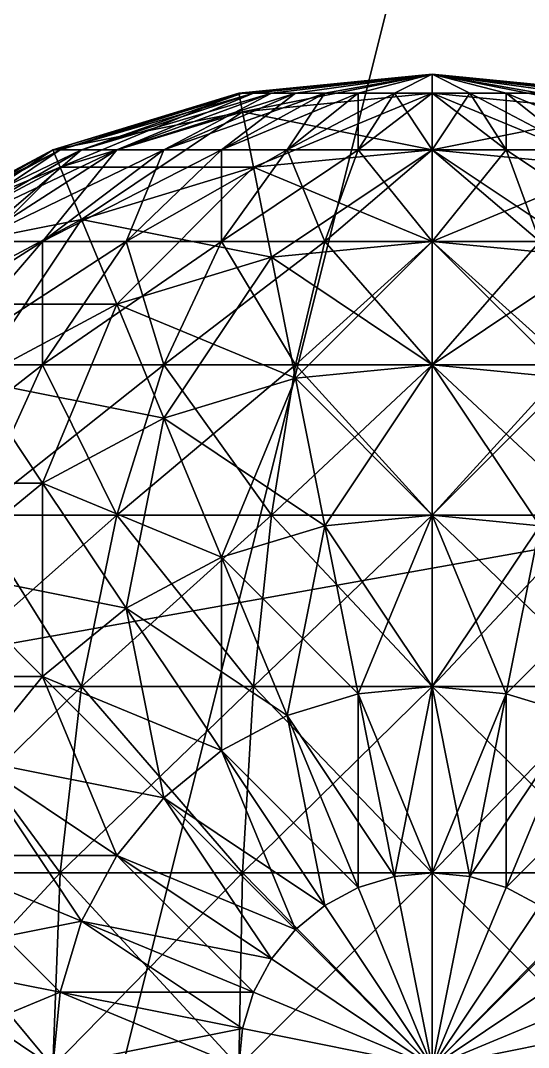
# Model space of a CAD drawing. Header units: millimetres. Extents: x -510 to 550, y -577 to 577.
# Drawn here: x 38.36 to 46.55, y -279.7 to -263.14 of the extents above; entities that cross this region are included whole.
import ezdxf

# ---------------------------------------------------------------- set-up
doc = ezdxf.new("R2010")
doc.units = ezdxf.units.MM
for name, color, linetype, true_color in [('bogie_right_visual_0', 7, 'Continuous', 0x5c6b75), ('electronics_bracket_0.05', 7, 'Continuous', 0x5c6b75), ('rocker_right_visual_0', 7, 'Continuous', 0x5c6b75), ('structure_right_middle_bridge', 7, 'Continuous', 0x5c6b75), ('structure_right_middle_riser', 7, 'Continuous', 0x5c6b75)]:
    doc.layers.add(name, color=color, linetype=linetype, true_color=true_color)

msp = doc.modelspace()

# ---------------------------------------------------------------- linework, layer by layer
at = {"layer": 'bogie_right_visual_0', "true_color": 0x5c6b75}
for points in [[(-15.907, -305, -260.724), (214.061, -305, -70.73), (214.061, -255, -70.73)], [(-15.907, -305, -260.724), (214.061, -255, -70.73), (-15.907, -255, -260.724)], [(15.939, -305, -299.27), (245.907, -255, -109.276), (245.907, -305, -109.276)], [(15.939, -305, -299.27), (15.939, -255, -299.27), (245.907, -255, -109.276)]]:
    msp.add_3dface(points, dxfattribs=at)
at = {"layer": 'electronics_bracket_0.05', "true_color": 0x5c6b75}
for points in [[(35, -300, 50), (65, -180, 50), (65, -300, 50)], [(35, -300, 50), (35, -180, 50), (65, -180, 50)], [(35, -300, 80), (65, -300, 80), (65, -180, 80)], [(35, -300, 80), (65, -180, 80), (35, -180, 80)]]:
    msp.add_3dface(points, dxfattribs=at)
at = {"layer": 'rocker_right_visual_0', "true_color": 0x5c6b75}
for points in [[(-140, -305, -20), (140, -255, -20), (140, -305, -20)], [(-140, -305, -20), (-140, -255, -20), (140, -255, -20)], [(-140, -305, 20), (140, -305, 20), (140, -255, 20)], [(-140, -305, 20), (140, -255, 20), (-140, -255, 20)]]:
    msp.add_3dface(points, dxfattribs=at)
at = {"layer": 'structure_right_middle_bridge', "true_color": 0x5c6b75}
for points in [[(41.939, -264.307, -110.609), (41.879, -264.307, -110), (45, -264, -110)], [(41.879, -264.307, -110), (41.939, -264.307, -109.391), (45, -264, -110)], [(42.116, -264.307, -111.195), (41.939, -264.307, -110.609), (45, -264, -110)], [(41.939, -264.307, -109.391), (42.116, -264.307, -108.805), (45, -264, -110)], [(42.405, -264.307, -111.734), (42.116, -264.307, -111.195), (45, -264, -110)], [(42.116, -264.307, -108.805), (42.405, -264.307, -108.266), (45, -264, -110)], [(42.793, -264.307, -112.207), (42.405, -264.307, -111.734), (45, -264, -110)], [(42.405, -264.307, -108.266), (42.793, -264.307, -107.793), (45, -264, -110)], [(43.266, -264.307, -112.595), (42.793, -264.307, -112.207), (45, -264, -110)], [(42.793, -264.307, -107.793), (43.266, -264.307, -107.405), (45, -264, -110)], [(43.805, -264.307, -112.884), (43.266, -264.307, -112.595), (45, -264, -110)], [(43.266, -264.307, -107.405), (43.805, -264.307, -107.116), (45, -264, -110)], [(44.391, -264.307, -113.061), (43.805, -264.307, -112.884), (45, -264, -110)], [(43.805, -264.307, -107.116), (44.391, -264.307, -106.939), (45, -264, -110)], [(45, -264.307, -113.121), (44.391, -264.307, -113.061), (45, -264, -110)], [(44.391, -264.307, -106.939), (45, -264.307, -106.879), (45, -264, -110)], [(48.121, -264.307, -110), (48.061, -264.307, -110.609), (45, -264, -110)], [(48.061, -264.307, -110.609), (47.884, -264.307, -111.195), (45, -264, -110)], [(47.884, -264.307, -111.195), (47.595, -264.307, -111.734), (45, -264, -110)], [(47.595, -264.307, -111.734), (47.207, -264.307, -112.207), (45, -264, -110)], [(47.207, -264.307, -112.207), (46.734, -264.307, -112.595), (45, -264, -110)], [(46.734, -264.307, -112.595), (46.195, -264.307, -112.884), (45, -264, -110)], [(46.195, -264.307, -112.884), (45.609, -264.307, -113.061), (45, -264, -110)], [(45.609, -264.307, -113.061), (45, -264.307, -113.121), (45, -264, -110)], [(45, -264.307, -106.879), (45.609, -264.307, -106.939), (45, -264, -110)], [(45.609, -264.307, -106.939), (46.195, -264.307, -107.116), (45, -264, -110)], [(46.195, -264.307, -107.116), (46.734, -264.307, -107.405), (45, -264, -110)], [(46.734, -264.307, -107.405), (47.207, -264.307, -107.793), (45, -264, -110)], [(47.207, -264.307, -107.793), (47.595, -264.307, -108.266), (45, -264, -110)], [(47.595, -264.307, -108.266), (47.884, -264.307, -108.805), (45, -264, -110)], [(47.884, -264.307, -108.805), (48.061, -264.307, -109.391), (45, -264, -110)], [(48.061, -264.307, -109.391), (48.121, -264.307, -110), (45, -264, -110)], [(38.995, -265.218, -111.195), (38.877, -265.218, -110), (41.879, -264.307, -110)], [(38.877, -265.218, -110), (38.995, -265.218, -108.805), (41.939, -264.307, -109.391)], [(38.877, -265.218, -110), (41.939, -264.307, -109.391), (41.879, -264.307, -110)], [(39.343, -265.218, -112.343), (38.995, -265.218, -111.195), (41.939, -264.307, -110.609)], [(38.995, -265.218, -111.195), (41.879, -264.307, -110), (41.939, -264.307, -110.609)], [(38.995, -265.218, -108.805), (39.343, -265.218, -107.657), (42.116, -264.307, -108.805)], [(38.995, -265.218, -108.805), (42.116, -264.307, -108.805), (41.939, -264.307, -109.391)], [(39.909, -265.218, -113.402), (39.343, -265.218, -112.343), (42.116, -264.307, -111.195)], [(39.343, -265.218, -112.343), (41.939, -264.307, -110.609), (42.116, -264.307, -111.195)], [(39.343, -265.218, -107.657), (39.909, -265.218, -106.598), (42.405, -264.307, -108.266)], [(39.343, -265.218, -107.657), (42.405, -264.307, -108.266), (42.116, -264.307, -108.805)], [(40.67, -265.218, -114.33), (39.909, -265.218, -113.402), (42.405, -264.307, -111.734)], [(39.909, -265.218, -113.402), (42.116, -264.307, -111.195), (42.405, -264.307, -111.734)], [(39.909, -265.218, -106.598), (40.67, -265.218, -105.67), (42.793, -264.307, -107.793)], [(39.909, -265.218, -106.598), (42.793, -264.307, -107.793), (42.405, -264.307, -108.266)], [(41.598, -265.218, -115.091), (40.67, -265.218, -114.33), (42.793, -264.307, -112.207)], [(40.67, -265.218, -114.33), (42.405, -264.307, -111.734), (42.793, -264.307, -112.207)], [(40.67, -265.218, -105.67), (41.598, -265.218, -104.909), (43.266, -264.307, -107.405)], [(40.67, -265.218, -105.67), (43.266, -264.307, -107.405), (42.793, -264.307, -107.793)], [(42.657, -265.218, -115.657), (41.598, -265.218, -115.091), (43.266, -264.307, -112.595)], [(41.598, -265.218, -115.091), (42.793, -264.307, -112.207), (43.266, -264.307, -112.595)], [(41.598, -265.218, -104.909), (42.657, -265.218, -104.343), (43.805, -264.307, -107.116)], [(41.598, -265.218, -104.909), (43.805, -264.307, -107.116), (43.266, -264.307, -107.405)], [(43.805, -265.218, -116.005), (42.657, -265.218, -115.657), (43.805, -264.307, -112.884)], [(42.657, -265.218, -115.657), (43.266, -264.307, -112.595), (43.805, -264.307, -112.884)], [(42.657, -265.218, -104.343), (43.805, -265.218, -103.995), (44.391, -264.307, -106.939)], [(42.657, -265.218, -104.343), (44.391, -264.307, -106.939), (43.805, -264.307, -107.116)], [(45, -265.218, -116.123), (43.805, -265.218, -116.005), (44.391, -264.307, -113.061)], [(43.805, -265.218, -116.005), (43.805, -264.307, -112.884), (44.391, -264.307, -113.061)], [(43.805, -265.218, -103.995), (45, -265.218, -103.877), (45, -264.307, -106.879)], [(43.805, -265.218, -103.995), (45, -264.307, -106.879), (44.391, -264.307, -106.939)], [(45, -265.218, -116.123), (44.391, -264.307, -113.061), (45, -264.307, -113.121)], [(46.195, -265.218, -116.005), (45, -265.218, -116.123), (45, -264.307, -113.121)], [(46.195, -265.218, -116.005), (45, -264.307, -113.121), (45.609, -264.307, -113.061)], [(45, -265.218, -103.877), (46.195, -265.218, -103.995), (45.609, -264.307, -106.939)], [(45, -265.218, -103.877), (45.609, -264.307, -106.939), (45, -264.307, -106.879)], [(47.343, -265.218, -115.657), (46.195, -265.218, -116.005), (45.609, -264.307, -113.061)], [(47.343, -265.218, -115.657), (45.609, -264.307, -113.061), (46.195, -264.307, -112.884)], [(46.195, -265.218, -103.995), (46.195, -264.307, -107.116), (45.609, -264.307, -106.939)], [(48.402, -265.218, -115.091), (47.343, -265.218, -115.657), (46.195, -264.307, -112.884)], [(48.402, -265.218, -115.091), (46.195, -264.307, -112.884), (46.734, -264.307, -112.595)], [(46.195, -265.218, -103.995), (47.343, -265.218, -104.343), (46.195, -264.307, -107.116)], [(47.343, -265.218, -104.343), (46.734, -264.307, -107.405), (46.195, -264.307, -107.116)], [(36.282, -266.696, -111.734), (36.111, -266.696, -110), (38.877, -265.218, -110)], [(36.111, -266.696, -110), (36.282, -266.696, -108.266), (38.995, -265.218, -108.805)], [(36.111, -266.696, -110), (38.995, -265.218, -108.805), (38.877, -265.218, -110)], [(36.788, -266.696, -113.402), (36.282, -266.696, -111.734), (38.995, -265.218, -111.195)], [(36.282, -266.696, -111.734), (38.877, -265.218, -110), (38.995, -265.218, -111.195)], [(36.282, -266.696, -108.266), (36.788, -266.696, -106.598), (39.343, -265.218, -107.657)], [(36.282, -266.696, -108.266), (39.343, -265.218, -107.657), (38.995, -265.218, -108.805)], [(37.609, -266.696, -114.939), (36.788, -266.696, -113.402), (39.343, -265.218, -112.343)], [(36.788, -266.696, -113.402), (38.995, -265.218, -111.195), (39.343, -265.218, -112.343)], [(36.788, -266.696, -106.598), (37.609, -266.696, -105.061), (39.909, -265.218, -106.598)], [(36.788, -266.696, -106.598), (39.909, -265.218, -106.598), (39.343, -265.218, -107.657)], [(38.714, -266.696, -116.286), (37.609, -266.696, -114.939), (39.909, -265.218, -113.402)], [(37.609, -266.696, -114.939), (39.343, -265.218, -112.343), (39.909, -265.218, -113.402)], [(37.609, -266.696, -105.061), (38.714, -266.696, -103.714), (40.67, -265.218, -105.67)], [(37.609, -266.696, -105.061), (40.67, -265.218, -105.67), (39.909, -265.218, -106.598)], [(40.061, -266.696, -117.391), (38.714, -266.696, -116.286), (40.67, -265.218, -114.33)], [(38.714, -266.696, -116.286), (39.909, -265.218, -113.402), (40.67, -265.218, -114.33)], [(38.714, -266.696, -103.714), (40.061, -266.696, -102.609), (41.598, -265.218, -104.909)], [(38.714, -266.696, -103.714), (41.598, -265.218, -104.909), (40.67, -265.218, -105.67)], [(41.598, -266.696, -118.212), (40.061, -266.696, -117.391), (41.598, -265.218, -115.091)], [(40.061, -266.696, -117.391), (40.67, -265.218, -114.33), (41.598, -265.218, -115.091)], [(40.061, -266.696, -102.609), (41.598, -266.696, -101.788), (42.657, -265.218, -104.343)], [(40.061, -266.696, -102.609), (42.657, -265.218, -104.343), (41.598, -265.218, -104.909)], [(43.266, -266.696, -118.718), (41.598, -266.696, -118.212), (42.657, -265.218, -115.657)], [(41.598, -266.696, -118.212), (41.598, -265.218, -115.091), (42.657, -265.218, -115.657)], [(41.598, -266.696, -101.788), (43.266, -266.696, -101.282), (43.805, -265.218, -103.995)], [(41.598, -266.696, -101.788), (43.805, -265.218, -103.995), (42.657, -265.218, -104.343)], [(43.266, -266.696, -118.718), (42.657, -265.218, -115.657), (43.805, -265.218, -116.005)], [(45, -266.696, -118.889), (43.266, -266.696, -118.718), (43.805, -265.218, -116.005)], [(43.266, -266.696, -101.282), (45, -266.696, -101.111), (45, -265.218, -103.877)], [(43.266, -266.696, -101.282), (45, -265.218, -103.877), (43.805, -265.218, -103.995)], [(45, -266.696, -118.889), (43.805, -265.218, -116.005), (45, -265.218, -116.123)], [(46.734, -266.696, -118.718), (45, -266.696, -118.889), (45, -265.218, -116.123)], [(46.734, -266.696, -118.718), (45, -265.218, -116.123), (46.195, -265.218, -116.005)], [(45, -266.696, -101.111), (46.734, -266.696, -101.282), (46.195, -265.218, -103.995)], [(45, -266.696, -101.111), (46.195, -265.218, -103.995), (45, -265.218, -103.877)], [(48.402, -266.696, -118.212), (46.734, -266.696, -118.718), (46.195, -265.218, -116.005)], [(48.402, -266.696, -118.212), (46.195, -265.218, -116.005), (47.343, -265.218, -115.657)], [(46.734, -266.696, -101.282), (47.343, -265.218, -104.343), (46.195, -265.218, -103.995)], [(35.593, -268.686, -103.714), (37, -268.686, -102), (38.714, -266.696, -103.714)], [(35.593, -268.686, -103.714), (38.714, -266.696, -103.714), (37.609, -266.696, -105.061)], [(38.714, -268.686, -119.407), (37, -268.686, -118), (38.714, -266.696, -116.286)], [(37, -268.686, -118), (37.609, -266.696, -114.939), (38.714, -266.696, -116.286)], [(37, -268.686, -102), (38.714, -268.686, -100.593), (40.061, -266.696, -102.609)], [(37, -268.686, -102), (40.061, -266.696, -102.609), (38.714, -266.696, -103.714)], [(40.67, -268.686, -120.453), (38.714, -268.686, -119.407), (40.061, -266.696, -117.391)], [(38.714, -268.686, -119.407), (38.714, -266.696, -116.286), (40.061, -266.696, -117.391)], [(38.714, -268.686, -100.593), (40.67, -268.686, -99.547), (41.598, -266.696, -101.788)], [(38.714, -268.686, -100.593), (41.598, -266.696, -101.788), (40.061, -266.696, -102.609)], [(40.67, -268.686, -120.453), (40.061, -266.696, -117.391), (41.598, -266.696, -118.212)], [(42.793, -268.686, -121.096), (40.67, -268.686, -120.453), (41.598, -266.696, -118.212)], [(40.67, -268.686, -99.547), (42.793, -268.686, -98.904), (43.266, -266.696, -101.282)], [(40.67, -268.686, -99.547), (43.266, -266.696, -101.282), (41.598, -266.696, -101.788)], [(42.793, -268.686, -121.096), (41.598, -266.696, -118.212), (43.266, -266.696, -118.718)], [(45, -268.686, -121.314), (42.793, -268.686, -121.096), (43.266, -266.696, -118.718)], [(42.793, -268.686, -98.904), (45, -268.686, -98.686), (45, -266.696, -101.111)], [(42.793, -268.686, -98.904), (45, -266.696, -101.111), (43.266, -266.696, -101.282)], [(45, -268.686, -121.314), (43.266, -266.696, -118.718), (45, -266.696, -118.889)], [(47.207, -268.686, -121.096), (45, -268.686, -121.314), (45, -266.696, -118.889)], [(47.207, -268.686, -121.096), (45, -266.696, -118.889), (46.734, -266.696, -118.718)], [(45, -268.686, -98.686), (47.207, -268.686, -98.904), (46.734, -266.696, -101.282)], [(45, -268.686, -98.686), (46.734, -266.696, -101.282), (45, -266.696, -101.111)], [(35.593, -271.111, -100.593), (37.609, -271.111, -98.939), (38.714, -268.686, -100.593)], [(35.593, -271.111, -100.593), (38.714, -268.686, -100.593), (37, -268.686, -102)], [(37.609, -271.111, -121.061), (37, -268.686, -118), (38.714, -268.686, -119.407)], [(39.909, -271.111, -122.291), (37.609, -271.111, -121.061), (38.714, -268.686, -119.407)], [(37.609, -271.111, -98.939), (39.909, -271.111, -97.709), (40.67, -268.686, -99.547)], [(37.609, -271.111, -98.939), (40.67, -268.686, -99.547), (38.714, -268.686, -100.593)], [(39.909, -271.111, -122.291), (38.714, -268.686, -119.407), (40.67, -268.686, -120.453)], [(42.405, -271.111, -123.048), (39.909, -271.111, -122.291), (40.67, -268.686, -120.453)], [(39.909, -271.111, -97.709), (42.405, -271.111, -96.952), (42.793, -268.686, -98.904)], [(39.909, -271.111, -97.709), (42.793, -268.686, -98.904), (40.67, -268.686, -99.547)], [(42.405, -271.111, -123.048), (40.67, -268.686, -120.453), (42.793, -268.686, -121.096)], [(45, -271.111, -123.304), (42.405, -271.111, -123.048), (42.793, -268.686, -121.096)], [(42.405, -271.111, -96.952), (45, -271.111, -96.696), (45, -268.686, -98.686)], [(42.405, -271.111, -96.952), (45, -268.686, -98.686), (42.793, -268.686, -98.904)], [(45, -271.111, -123.304), (42.793, -268.686, -121.096), (45, -268.686, -121.314)], [(47.595, -271.111, -123.048), (45, -271.111, -123.304), (45, -268.686, -121.314)], [(47.595, -271.111, -123.048), (45, -268.686, -121.314), (47.207, -268.686, -121.096)], [(45, -271.111, -96.696), (47.595, -271.111, -96.952), (47.207, -268.686, -98.904)], [(45, -271.111, -96.696), (47.207, -268.686, -98.904), (45, -268.686, -98.686)], [(39.343, -273.877, -123.657), (36.788, -273.877, -122.291), (37.609, -271.111, -121.061)], [(36.788, -273.877, -97.709), (39.343, -273.877, -96.343), (39.909, -271.111, -97.709)], [(36.788, -273.877, -97.709), (39.909, -271.111, -97.709), (37.609, -271.111, -98.939)], [(39.343, -273.877, -123.657), (37.609, -271.111, -121.061), (39.909, -271.111, -122.291)], [(42.116, -273.877, -124.498), (39.343, -273.877, -123.657), (39.909, -271.111, -122.291)], [(39.343, -273.877, -96.343), (42.116, -273.877, -95.502), (42.405, -271.111, -96.952)], [(39.343, -273.877, -96.343), (42.405, -271.111, -96.952), (39.909, -271.111, -97.709)], [(42.116, -273.877, -124.498), (39.909, -271.111, -122.291), (42.405, -271.111, -123.048)], [(45, -273.877, -124.782), (42.116, -273.877, -124.498), (42.405, -271.111, -123.048)], [(42.116, -273.877, -95.502), (45, -273.877, -95.218), (45, -271.111, -96.696)], [(42.116, -273.877, -95.502), (45, -271.111, -96.696), (42.405, -271.111, -96.952)], [(45, -273.877, -124.782), (42.405, -271.111, -123.048), (45, -271.111, -123.304)], [(47.884, -273.877, -124.498), (45, -273.877, -124.782), (45, -271.111, -123.304)], [(47.884, -273.877, -124.498), (45, -271.111, -123.304), (47.595, -271.111, -123.048)], [(45, -273.877, -95.218), (47.884, -273.877, -95.502), (47.595, -271.111, -96.952)], [(45, -273.877, -95.218), (47.595, -271.111, -96.952), (45, -271.111, -96.696)], [(38.995, -276.879, -124.498), (36.282, -276.879, -123.048), (36.788, -273.877, -122.291)], [(36.282, -276.879, -96.952), (38.995, -276.879, -95.502), (39.343, -273.877, -96.343)], [(36.282, -276.879, -96.952), (39.343, -273.877, -96.343), (36.788, -273.877, -97.709)], [(38.995, -276.879, -124.498), (36.788, -273.877, -122.291), (39.343, -273.877, -123.657)], [(41.939, -276.879, -125.391), (38.995, -276.879, -124.498), (39.343, -273.877, -123.657)], [(38.995, -276.879, -95.502), (41.939, -276.879, -94.609), (42.116, -273.877, -95.502)], [(38.995, -276.879, -95.502), (42.116, -273.877, -95.502), (39.343, -273.877, -96.343)], [(41.939, -276.879, -125.391), (39.343, -273.877, -123.657), (42.116, -273.877, -124.498)], [(45, -276.879, -125.693), (41.939, -276.879, -125.391), (42.116, -273.877, -124.498)], [(41.939, -276.879, -94.609), (45, -276.879, -94.307), (45, -273.877, -95.218)], [(41.939, -276.879, -94.609), (45, -273.877, -95.218), (42.116, -273.877, -95.502)], [(45, -276.879, -125.693), (42.116, -273.877, -124.498), (45, -273.877, -124.782)], [(48.061, -276.879, -125.391), (45, -276.879, -125.693), (45, -273.877, -124.782)], [(48.061, -276.879, -125.391), (45, -273.877, -124.782), (47.884, -273.877, -124.498)], [(45, -276.879, -94.307), (48.061, -276.879, -94.609), (47.884, -273.877, -95.502)], [(45, -276.879, -94.307), (47.884, -273.877, -95.502), (45, -273.877, -95.218)], [(38.877, -280, -124.782), (36.111, -280, -123.304), (36.282, -276.879, -123.048)], [(36.111, -280, -96.696), (38.877, -280, -95.218), (38.995, -276.879, -95.502)], [(36.111, -280, -96.696), (38.995, -276.879, -95.502), (36.282, -276.879, -96.952)], [(38.877, -280, -124.782), (36.282, -276.879, -123.048), (38.995, -276.879, -124.498)], [(41.879, -280, -125.693), (38.877, -280, -124.782), (38.995, -276.879, -124.498)], [(38.877, -280, -95.218), (41.879, -280, -94.307), (41.939, -276.879, -94.609)], [(38.877, -280, -95.218), (41.939, -276.879, -94.609), (38.995, -276.879, -95.502)], [(41.879, -280, -125.693), (38.995, -276.879, -124.498), (41.939, -276.879, -125.391)], [(45, -280, -126), (41.879, -280, -125.693), (41.939, -276.879, -125.391)], [(41.879, -280, -94.307), (45, -280, -94), (45, -276.879, -94.307)], [(41.879, -280, -94.307), (45, -276.879, -94.307), (41.939, -276.879, -94.609)], [(45, -280, -126), (41.939, -276.879, -125.391), (45, -276.879, -125.693)], [(48.121, -280, -125.693), (45, -280, -126), (45, -276.879, -125.693)], [(48.121, -280, -125.693), (45, -276.879, -125.693), (48.061, -276.879, -125.391)], [(45, -280, -94), (48.121, -280, -94.307), (48.061, -276.879, -94.609)], [(45, -280, -94), (48.061, -276.879, -94.609), (45, -276.879, -94.307)]]:
    msp.add_3dface(points, dxfattribs=at)
at = {"layer": 'structure_right_middle_riser', "true_color": 0x5c6b75}
for points in [[(41.939, -264.609, -106.879), (45, -264, -110), (41.879, -264.307, -110)], [(41.879, -264.307, -110), (45, -264, -110), (45, -264, -240)], [(41.879, -264.307, -110), (45, -264, -240), (41.879, -264.307, -240)], [(41.879, -264.307, -240), (45, -264, -240), (45, -264.307, -243.121)], [(41.939, -264.609, -106.879), (45, -264.307, -106.879), (45, -264, -110)], [(45, -264.307, -106.879), (48.121, -264.307, -110), (45, -264, -110)], [(45, -264, -110), (48.121, -264.307, -110), (48.121, -264.307, -240)], [(45, -264, -110), (48.121, -264.307, -240), (45, -264, -240)], [(45, -264, -240), (48.121, -264.307, -240), (48.061, -264.609, -243.121)], [(45, -264, -240), (48.061, -264.609, -243.121), (45, -264.307, -243.121)], [(38.995, -265.502, -106.879), (41.879, -264.307, -110), (38.877, -265.218, -110)], [(38.877, -265.218, -110), (41.879, -264.307, -110), (41.879, -264.307, -240)], [(38.877, -265.218, -110), (41.879, -264.307, -240), (38.877, -265.218, -240)], [(38.877, -265.218, -240), (41.879, -264.307, -240), (41.939, -264.609, -243.121)], [(38.995, -265.502, -106.879), (41.939, -264.609, -106.879), (41.879, -264.307, -110)], [(41.879, -264.307, -240), (45, -264.307, -243.121), (41.939, -264.609, -243.121)], [(42.116, -265.502, -103.877), (45, -264.307, -106.879), (41.939, -264.609, -106.879)], [(41.939, -264.609, -243.121), (45, -264.307, -243.121), (45, -265.218, -246.123)], [(42.116, -265.502, -103.877), (45, -265.218, -103.877), (45, -264.307, -106.879)], [(45, -265.218, -103.877), (48.061, -264.609, -106.879), (45, -264.307, -106.879)], [(45, -264.307, -106.879), (48.061, -264.609, -106.879), (48.121, -264.307, -110)], [(45, -264.307, -243.121), (48.061, -264.609, -243.121), (47.884, -265.502, -246.123)], [(45, -264.307, -243.121), (47.884, -265.502, -246.123), (45, -265.218, -246.123)], [(38.877, -265.218, -240), (41.939, -264.609, -243.121), (38.995, -265.502, -243.121)], [(39.343, -266.343, -103.877), (41.939, -264.609, -106.879), (38.995, -265.502, -106.879)], [(38.995, -265.502, -243.121), (41.939, -264.609, -243.121), (42.116, -265.502, -246.123)], [(39.343, -266.343, -103.877), (42.116, -265.502, -103.877), (41.939, -264.609, -106.879)], [(41.939, -264.609, -243.121), (45, -265.218, -246.123), (42.116, -265.502, -246.123)], [(45, -265.218, -103.877), (47.884, -265.502, -103.877), (48.061, -264.609, -106.879)], [(36.282, -266.952, -106.879), (38.877, -265.218, -110), (36.111, -266.696, -110)], [(36.111, -266.696, -110), (38.877, -265.218, -110), (38.877, -265.218, -240)], [(36.111, -266.696, -110), (38.877, -265.218, -240), (36.111, -266.696, -240)], [(36.111, -266.696, -240), (38.877, -265.218, -240), (38.995, -265.502, -243.121)], [(36.282, -266.952, -106.879), (38.995, -265.502, -106.879), (38.877, -265.218, -110)], [(42.405, -266.952, -101.111), (45, -265.218, -103.877), (42.116, -265.502, -103.877)], [(42.116, -265.502, -246.123), (45, -265.218, -246.123), (45, -266.696, -248.889)], [(42.405, -266.952, -101.111), (45, -266.696, -101.111), (45, -265.218, -103.877)], [(45, -266.696, -101.111), (47.884, -265.502, -103.877), (45, -265.218, -103.877)], [(45, -265.218, -246.123), (47.884, -265.502, -246.123), (47.595, -266.952, -248.889)], [(45, -265.218, -246.123), (47.595, -266.952, -248.889), (45, -266.696, -248.889)], [(36.111, -266.696, -240), (38.995, -265.502, -243.121), (36.282, -266.952, -243.121)], [(36.788, -267.709, -103.877), (38.995, -265.502, -106.879), (36.282, -266.952, -106.879)], [(36.282, -266.952, -243.121), (38.995, -265.502, -243.121), (39.343, -266.343, -246.123)], [(36.788, -267.709, -103.877), (39.343, -266.343, -103.877), (38.995, -265.502, -106.879)], [(38.995, -265.502, -243.121), (42.116, -265.502, -246.123), (39.343, -266.343, -246.123)], [(39.909, -267.709, -101.111), (42.116, -265.502, -103.877), (39.343, -266.343, -103.877)], [(39.343, -266.343, -246.123), (42.116, -265.502, -246.123), (42.405, -266.952, -248.889)], [(39.909, -267.709, -101.111), (42.405, -266.952, -101.111), (42.116, -265.502, -103.877)], [(42.116, -265.502, -246.123), (45, -266.696, -248.889), (42.405, -266.952, -248.889)], [(45, -266.696, -101.111), (47.595, -266.952, -101.111), (47.884, -265.502, -103.877)], [(36.282, -266.952, -243.121), (39.343, -266.343, -246.123), (36.788, -267.709, -246.123)], [(37.609, -268.939, -101.111), (39.343, -266.343, -103.877), (36.788, -267.709, -103.877)], [(36.788, -267.709, -246.123), (39.343, -266.343, -246.123), (39.909, -267.709, -248.889)], [(37.609, -268.939, -101.111), (39.909, -267.709, -101.111), (39.343, -266.343, -103.877)], [(39.343, -266.343, -246.123), (42.405, -266.952, -248.889), (39.909, -267.709, -248.889)], [(42.793, -268.904, -98.686), (45, -266.696, -101.111), (42.405, -266.952, -101.111)], [(42.405, -266.952, -248.889), (45, -266.696, -248.889), (45, -268.686, -251.314)], [(42.793, -268.904, -98.686), (45, -268.686, -98.686), (45, -266.696, -101.111)], [(45, -268.686, -98.686), (47.595, -266.952, -101.111), (45, -266.696, -101.111)], [(45, -266.696, -248.889), (47.595, -266.952, -248.889), (47.207, -268.904, -251.314)], [(45, -266.696, -248.889), (47.207, -268.904, -251.314), (45, -268.686, -251.314)], [(40.67, -269.547, -98.686), (42.405, -266.952, -101.111), (39.909, -267.709, -101.111)], [(39.909, -267.709, -248.889), (42.405, -266.952, -248.889), (42.793, -268.904, -251.314)], [(40.67, -269.547, -98.686), (42.793, -268.904, -98.686), (42.405, -266.952, -101.111)], [(42.405, -266.952, -248.889), (45, -268.686, -251.314), (42.793, -268.904, -251.314)], [(45, -268.686, -98.686), (47.207, -268.904, -98.686), (47.595, -266.952, -101.111)], [(36.788, -267.709, -246.123), (39.909, -267.709, -248.889), (37.609, -268.939, -248.889)], [(38.714, -270.593, -98.686), (39.909, -267.709, -101.111), (37.609, -268.939, -101.111)], [(37.609, -268.939, -248.889), (39.909, -267.709, -248.889), (40.67, -269.547, -251.314)], [(38.714, -270.593, -98.686), (40.67, -269.547, -98.686), (39.909, -267.709, -101.111)], [(39.909, -267.709, -248.889), (42.793, -268.904, -251.314), (40.67, -269.547, -251.314)], [(43.266, -271.282, -96.696), (45, -268.686, -98.686), (42.793, -268.904, -98.686)], [(42.793, -268.904, -251.314), (45, -268.686, -251.314), (45, -271.111, -253.304)], [(43.266, -271.282, -96.696), (45, -271.111, -96.696), (45, -268.686, -98.686)], [(45, -271.111, -96.696), (47.207, -268.904, -98.686), (45, -268.686, -98.686)], [(45, -268.686, -251.314), (47.207, -268.904, -251.314), (46.734, -271.282, -253.304)], [(45, -268.686, -251.314), (46.734, -271.282, -253.304), (45, -271.111, -253.304)], [(35.593, -270.593, -248.889), (37.609, -268.939, -248.889), (38.714, -270.593, -251.314)], [(37, -272, -98.686), (38.714, -270.593, -98.686), (37.609, -268.939, -101.111)], [(37.609, -268.939, -248.889), (40.67, -269.547, -251.314), (38.714, -270.593, -251.314)], [(41.598, -271.788, -96.696), (42.793, -268.904, -98.686), (40.67, -269.547, -98.686)], [(40.67, -269.547, -251.314), (42.793, -268.904, -251.314), (43.266, -271.282, -253.304)], [(41.598, -271.788, -96.696), (43.266, -271.282, -96.696), (42.793, -268.904, -98.686)], [(42.793, -268.904, -251.314), (45, -271.111, -253.304), (43.266, -271.282, -253.304)], [(45, -271.111, -96.696), (46.734, -271.282, -96.696), (47.207, -268.904, -98.686)], [(40.061, -272.609, -96.696), (40.67, -269.547, -98.686), (38.714, -270.593, -98.686)], [(38.714, -270.593, -251.314), (40.67, -269.547, -251.314), (41.598, -271.788, -253.304)], [(40.061, -272.609, -96.696), (41.598, -271.788, -96.696), (40.67, -269.547, -98.686)], [(40.67, -269.547, -251.314), (43.266, -271.282, -253.304), (41.598, -271.788, -253.304)], [(35.593, -270.593, -248.889), (38.714, -270.593, -251.314), (37, -272, -251.314)], [(38.714, -273.714, -96.696), (38.714, -270.593, -98.686), (37, -272, -98.686)], [(37, -272, -251.314), (38.714, -270.593, -251.314), (40.061, -272.609, -253.304)], [(38.714, -273.714, -96.696), (40.061, -272.609, -96.696), (38.714, -270.593, -98.686)], [(38.714, -270.593, -251.314), (41.598, -271.788, -253.304), (40.061, -272.609, -253.304)], [(43.805, -273.995, -95.218), (45, -271.111, -96.696), (43.266, -271.282, -96.696)], [(43.266, -271.282, -253.304), (45, -271.111, -253.304), (45, -273.877, -254.782)], [(43.805, -273.995, -95.218), (45, -273.877, -95.218), (45, -271.111, -96.696)], [(45, -273.877, -95.218), (46.734, -271.282, -96.696), (45, -271.111, -96.696)], [(45, -271.111, -253.304), (46.734, -271.282, -253.304), (46.195, -273.995, -254.782)], [(45, -271.111, -253.304), (46.195, -273.995, -254.782), (45, -273.877, -254.782)], [(42.657, -274.343, -95.218), (43.266, -271.282, -96.696), (41.598, -271.788, -96.696)], [(41.598, -271.788, -253.304), (43.266, -271.282, -253.304), (43.805, -273.995, -254.782)], [(42.657, -274.343, -95.218), (43.805, -273.995, -95.218), (43.266, -271.282, -96.696)], [(43.266, -271.282, -253.304), (45, -273.877, -254.782), (43.805, -273.995, -254.782)], [(45, -273.877, -95.218), (46.195, -273.995, -95.218), (46.734, -271.282, -96.696)], [(46.195, -273.995, -95.218), (48.402, -271.788, -96.696), (46.734, -271.282, -96.696)], [(46.734, -271.282, -253.304), (47.343, -274.343, -254.782), (46.195, -273.995, -254.782)], [(41.598, -274.909, -95.218), (41.598, -271.788, -96.696), (40.061, -272.609, -96.696)], [(40.061, -272.609, -253.304), (41.598, -271.788, -253.304), (42.657, -274.343, -254.782)], [(41.598, -274.909, -95.218), (42.657, -274.343, -95.218), (41.598, -271.788, -96.696)], [(41.598, -271.788, -253.304), (43.805, -273.995, -254.782), (42.657, -274.343, -254.782)], [(46.195, -273.995, -95.218), (47.343, -274.343, -95.218), (48.402, -271.788, -96.696)], [(35.593, -273.714, -251.314), (37, -272, -251.314), (38.714, -273.714, -253.304)], [(37.609, -275.061, -96.696), (38.714, -273.714, -96.696), (37, -272, -98.686)], [(37, -272, -251.314), (40.061, -272.609, -253.304), (38.714, -273.714, -253.304)], [(40.67, -275.67, -95.218), (40.061, -272.609, -96.696), (38.714, -273.714, -96.696)], [(38.714, -273.714, -253.304), (40.061, -272.609, -253.304), (41.598, -274.909, -254.782)], [(40.67, -275.67, -95.218), (41.598, -274.909, -95.218), (40.061, -272.609, -96.696)], [(40.061, -272.609, -253.304), (42.657, -274.343, -254.782), (41.598, -274.909, -254.782)], [(35.593, -273.714, -251.314), (38.714, -273.714, -253.304), (37.609, -275.061, -253.304)], [(39.909, -276.598, -95.218), (38.714, -273.714, -96.696), (37.609, -275.061, -96.696)], [(37.609, -275.061, -253.304), (38.714, -273.714, -253.304), (40.67, -275.67, -254.782)], [(39.909, -276.598, -95.218), (40.67, -275.67, -95.218), (38.714, -273.714, -96.696)], [(38.714, -273.714, -253.304), (41.598, -274.909, -254.782), (40.67, -275.67, -254.782)], [(44.391, -276.939, -94.307), (45, -273.877, -95.218), (43.805, -273.995, -95.218)], [(43.805, -273.995, -254.782), (45, -273.877, -254.782), (45, -276.879, -255.693)], [(44.391, -276.939, -94.307), (45, -276.879, -94.307), (45, -273.877, -95.218)], [(45, -276.879, -94.307), (46.195, -273.995, -95.218), (45, -273.877, -95.218)], [(45, -273.877, -254.782), (46.195, -273.995, -254.782), (45.609, -276.939, -255.693)], [(45, -273.877, -254.782), (45.609, -276.939, -255.693), (45, -276.879, -255.693)], [(43.805, -277.116, -94.307), (43.805, -273.995, -95.218), (42.657, -274.343, -95.218)], [(42.657, -274.343, -254.782), (43.805, -273.995, -254.782), (44.391, -276.939, -255.693)], [(43.805, -277.116, -94.307), (44.391, -276.939, -94.307), (43.805, -273.995, -95.218)], [(43.805, -273.995, -254.782), (45, -276.879, -255.693), (44.391, -276.939, -255.693)], [(45, -276.879, -94.307), (45.609, -276.939, -94.307), (46.195, -273.995, -95.218)], [(45.609, -276.939, -94.307), (47.343, -274.343, -95.218), (46.195, -273.995, -95.218)], [(46.195, -273.995, -254.782), (46.195, -277.116, -255.693), (45.609, -276.939, -255.693)], [(46.195, -273.995, -254.782), (47.343, -274.343, -254.782), (46.195, -277.116, -255.693)], [(43.266, -277.405, -94.307), (42.657, -274.343, -95.218), (41.598, -274.909, -95.218)], [(41.598, -274.909, -254.782), (42.657, -274.343, -254.782), (43.805, -277.116, -255.693)], [(43.266, -277.405, -94.307), (43.805, -277.116, -94.307), (42.657, -274.343, -95.218)], [(42.657, -274.343, -254.782), (44.391, -276.939, -255.693), (43.805, -277.116, -255.693)], [(45.609, -276.939, -94.307), (46.195, -277.116, -94.307), (47.343, -274.343, -95.218)], [(46.195, -277.116, -94.307), (48.402, -274.909, -95.218), (47.343, -274.343, -95.218)], [(47.343, -274.343, -254.782), (46.734, -277.405, -255.693), (46.195, -277.116, -255.693)], [(39.343, -277.657, -95.218), (37.609, -275.061, -96.696), (36.788, -276.598, -96.696)], [(36.788, -276.598, -253.304), (37.609, -275.061, -253.304), (39.909, -276.598, -254.782)], [(39.343, -277.657, -95.218), (39.909, -276.598, -95.218), (37.609, -275.061, -96.696)], [(37.609, -275.061, -253.304), (40.67, -275.67, -254.782), (39.909, -276.598, -254.782)], [(42.793, -277.793, -94.307), (41.598, -274.909, -95.218), (40.67, -275.67, -95.218)], [(40.67, -275.67, -254.782), (41.598, -274.909, -254.782), (43.266, -277.405, -255.693)], [(42.793, -277.793, -94.307), (43.266, -277.405, -94.307), (41.598, -274.909, -95.218)], [(41.598, -274.909, -254.782), (43.805, -277.116, -255.693), (43.266, -277.405, -255.693)], [(46.195, -277.116, -94.307), (46.734, -277.405, -94.307), (48.402, -274.909, -95.218)], [(42.405, -278.266, -94.307), (40.67, -275.67, -95.218), (39.909, -276.598, -95.218)], [(39.909, -276.598, -254.782), (40.67, -275.67, -254.782), (42.793, -277.793, -255.693)], [(42.405, -278.266, -94.307), (42.793, -277.793, -94.307), (40.67, -275.67, -95.218)], [(40.67, -275.67, -254.782), (43.266, -277.405, -255.693), (42.793, -277.793, -255.693)], [(38.995, -278.805, -95.218), (36.788, -276.598, -96.696), (36.282, -278.266, -96.696)], [(36.282, -278.266, -253.304), (36.788, -276.598, -253.304), (39.343, -277.657, -254.782)], [(38.995, -278.805, -95.218), (39.343, -277.657, -95.218), (36.788, -276.598, -96.696)], [(36.788, -276.598, -253.304), (39.909, -276.598, -254.782), (39.343, -277.657, -254.782)], [(42.116, -278.805, -94.307), (39.909, -276.598, -95.218), (39.343, -277.657, -95.218)], [(39.343, -277.657, -254.782), (39.909, -276.598, -254.782), (42.405, -278.266, -255.693)], [(42.116, -278.805, -94.307), (42.405, -278.266, -94.307), (39.909, -276.598, -95.218)], [(39.909, -276.598, -254.782), (42.793, -277.793, -255.693), (42.405, -278.266, -255.693)], [(45, -280, -94), (45, -276.879, -94.307), (44.391, -276.939, -94.307)], [(44.391, -276.939, -255.693), (45, -276.879, -255.693), (45, -280, -256)], [(45, -280, -94), (45.609, -276.939, -94.307), (45, -276.879, -94.307)], [(45, -276.879, -255.693), (45.609, -276.939, -255.693), (45, -280, -256)], [(45, -280, -94), (44.391, -276.939, -94.307), (43.805, -277.116, -94.307)], [(43.805, -277.116, -255.693), (44.391, -276.939, -255.693), (45, -280, -256)], [(45, -280, -94), (46.195, -277.116, -94.307), (45.609, -276.939, -94.307)], [(45.609, -276.939, -255.693), (46.195, -277.116, -255.693), (45, -280, -256)], [(45, -280, -94), (43.805, -277.116, -94.307), (43.266, -277.405, -94.307)], [(43.266, -277.405, -255.693), (43.805, -277.116, -255.693), (45, -280, -256)], [(45, -280, -94), (46.734, -277.405, -94.307), (46.195, -277.116, -94.307)], [(46.195, -277.116, -255.693), (46.734, -277.405, -255.693), (45, -280, -256)], [(45, -280, -94), (43.266, -277.405, -94.307), (42.793, -277.793, -94.307)], [(42.793, -277.793, -255.693), (43.266, -277.405, -255.693), (45, -280, -256)], [(45, -280, -94), (47.207, -277.793, -94.307), (46.734, -277.405, -94.307)], [(46.734, -277.405, -255.693), (47.207, -277.793, -255.693), (45, -280, -256)], [(36.282, -278.266, -253.304), (39.343, -277.657, -254.782), (38.995, -278.805, -254.782)], [(41.939, -279.391, -94.307), (39.343, -277.657, -95.218), (38.995, -278.805, -95.218)], [(38.995, -278.805, -254.782), (39.343, -277.657, -254.782), (42.116, -278.805, -255.693)], [(41.939, -279.391, -94.307), (42.116, -278.805, -94.307), (39.343, -277.657, -95.218)], [(39.343, -277.657, -254.782), (42.405, -278.266, -255.693), (42.116, -278.805, -255.693)], [(45, -280, -94), (42.793, -277.793, -94.307), (42.405, -278.266, -94.307)], [(42.405, -278.266, -255.693), (42.793, -277.793, -255.693), (45, -280, -256)], [(45, -280, -94), (47.595, -278.266, -94.307), (47.207, -277.793, -94.307)], [(47.207, -277.793, -255.693), (47.595, -278.266, -255.693), (45, -280, -256)], [(38.877, -280, -95.218), (36.282, -278.266, -96.696), (36.111, -280, -96.696)], [(36.111, -280, -253.304), (36.282, -278.266, -253.304), (38.995, -278.805, -254.782)], [(38.877, -280, -95.218), (38.995, -278.805, -95.218), (36.282, -278.266, -96.696)], [(45, -280, -94), (42.405, -278.266, -94.307), (42.116, -278.805, -94.307)], [(42.116, -278.805, -255.693), (42.405, -278.266, -255.693), (45, -280, -256)], [(45, -280, -94), (47.884, -278.805, -94.307), (47.595, -278.266, -94.307)], [(47.595, -278.266, -255.693), (47.884, -278.805, -255.693), (45, -280, -256)], [(36.111, -280, -253.304), (38.995, -278.805, -254.782), (38.877, -280, -254.782)], [(41.879, -280, -94.307), (38.995, -278.805, -95.218), (38.877, -280, -95.218)], [(38.877, -280, -254.782), (38.995, -278.805, -254.782), (41.939, -279.391, -255.693)], [(41.879, -280, -94.307), (41.939, -279.391, -94.307), (38.995, -278.805, -95.218)], [(38.995, -278.805, -254.782), (42.116, -278.805, -255.693), (41.939, -279.391, -255.693)], [(45, -280, -94), (42.116, -278.805, -94.307), (41.939, -279.391, -94.307)], [(41.939, -279.391, -255.693), (42.116, -278.805, -255.693), (45, -280, -256)], [(45, -280, -94), (48.061, -279.391, -94.307), (47.884, -278.805, -94.307)], [(47.884, -278.805, -255.693), (48.061, -279.391, -255.693), (45, -280, -256)], [(38.877, -280, -254.782), (41.939, -279.391, -255.693), (41.879, -280, -255.693)], [(45, -280, -94), (41.939, -279.391, -94.307), (41.879, -280, -94.307)], [(41.879, -280, -255.693), (41.939, -279.391, -255.693), (45, -280, -256)], [(45, -280, -94), (48.121, -280, -94.307), (48.061, -279.391, -94.307)], [(48.061, -279.391, -255.693), (48.121, -280, -255.693), (45, -280, -256)]]:
    msp.add_3dface(points, dxfattribs=at)

doc.saveas('drawing.dxf')
